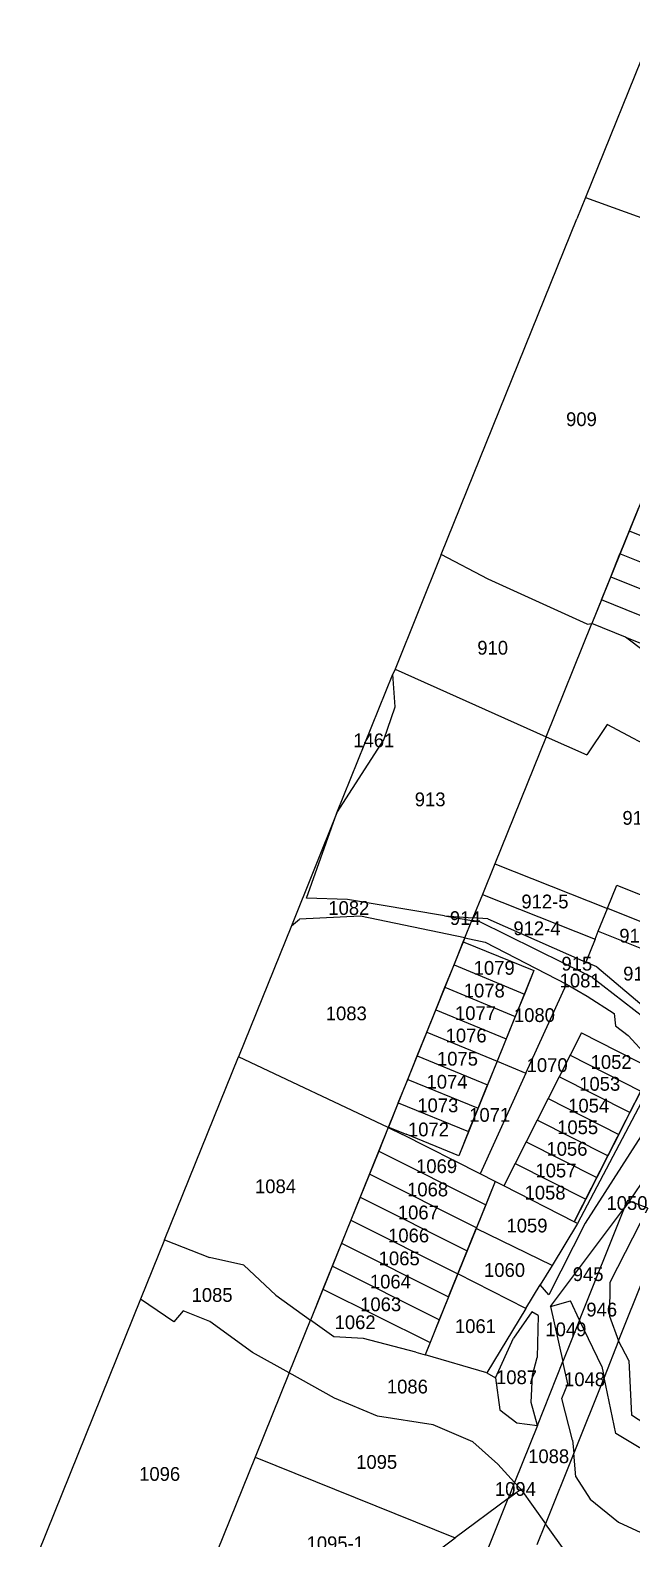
# Model space of a CAD drawing. Header units: metres. Extents: x 213182 to 213979, y 2703601 to 2704867.
# Drawn here: x 213319.1 to 213428.2, y 2703989.1 to 2704262.8 of the extents above; entities that cross this region are included whole.
import ezdxf
from ezdxf.enums import TextEntityAlignment as Align

# ---------------------------------------------------------------- set-up
doc = ezdxf.new("R2010")
doc.units = ezdxf.units.M

msp = doc.modelspace()

# ---------------------------------------------------------------- linework, layer by layer
at = {"layer": 'LIN'}
for p, q in [((213432.07, 2704262.76), (213419.81, 2704232.39)), ((213419.81, 2704232.39), (213418.24, 2704228.51)), ((213419.81, 2704232.39), (213436, 2704226.53)), ((213393.66, 2704167.65), (213418.24, 2704228.51)), ((213442.94, 2704209.55), (213420.96, 2704155.13)), ((213429.44, 2704176.14), (213427.75, 2704171.95)), ((213427.75, 2704171.95), (213426.06, 2704167.76)), ((213427.75, 2704171.95), (213446.49, 2704164.36)), ((213393.66, 2704167.65), (213385.26, 2704146.85)), ((213402.15, 2704163.16), (213393.66, 2704167.65)), ((213424.38, 2704163.61), (213426.06, 2704167.76)), ((213444.8, 2704160.19), (213426.06, 2704167.76)), ((213420.11, 2704155.03), (213402.15, 2704163.16)), ((213422.69, 2704159.41), (213424.38, 2704163.61)), ((213424.38, 2704163.61), (213443.12, 2704156.04)), ((213422.69, 2704159.41), (213420.96, 2704155.13)), ((213441.42, 2704151.85), (213422.69, 2704159.41)), ((213412.67, 2704134.6), (213420.96, 2704155.13)), ((213420.11, 2704155.03), (213420.96, 2704155.13)), ((213427.1, 2704152.65), (213420.96, 2704155.13)), ((213435.17, 2704146.53), (213427.1, 2704152.65)), ((213427.1, 2704152.65), (213439.69, 2704147.57)), ((213374.72, 2704120.76), (213384.89, 2704145.92)), ((213385.26, 2704146.85), (213384.89, 2704145.92)), ((213385.3, 2704140), (213384.89, 2704145.92)), ((213385.26, 2704146.85), (213412.67, 2704134.6)), ((213383.2, 2704134), (213385.3, 2704140)), ((213423.76, 2704136.83), (213420.05, 2704131.3)), ((213455.75, 2704119.67), (213423.76, 2704136.83)), ((213374.72, 2704120.76), (213383.2, 2704134)), ((213412.67, 2704134.6), (213403.36, 2704111.53)), ((213412.67, 2704134.6), (213420.05, 2704131.3)), ((213374.72, 2704120.76), (213366.45, 2704100.27)), ((213369.22, 2704105.28), (213374.72, 2704120.76)), ((213403.36, 2704111.53), (213401.11, 2704105.97)), ((213403.36, 2704111.53), (213423.81, 2704103.43)), ((213423.83, 2704103.48), (213425.51, 2704107.65)), ((213425.51, 2704107.65), (213445.32, 2704099.68)), ((213376.65, 2704105.09), (213369.22, 2704105.28)), ((213394.26, 2704102.1), (213376.65, 2704105.09)), ((213401.11, 2704105.97), (213399.4, 2704101.74)), ((213401.11, 2704105.97), (213421.56, 2704097.86)), ((213423.81, 2704103.43), (213423.83, 2704103.48)), ((213423.83, 2704103.48), (213438.18, 2704097.71)), ((213366.45, 2704100.27), (213367.9, 2704101.5)), ((213379, 2704102.05), (213367.9, 2704101.5)), ((213397.93, 2704098.11), (213379, 2704102.05)), ((213394.26, 2704102.1), (213399.4, 2704101.74)), ((213394.26, 2704102.1), (213399.21, 2704101.28)), ((213397.93, 2704098.11), (213399.21, 2704101.28)), ((213399.4, 2704101.74), (213399.21, 2704101.28)), ((213400.51, 2704101.06), (213399.21, 2704101.28)), ((213402.07, 2704101.56), (213399.4, 2704101.74)), ((213421.1, 2704090.92), (213400.51, 2704101.06)), ((213402.07, 2704101.56), (213419.88, 2704093.7)), ((213422.14, 2704099.31), (213423.81, 2704103.43)), ((213366.45, 2704100.27), (213356.86, 2704076.54)), ((213397.93, 2704098.11), (213384.04, 2704063.72)), ((213397.64, 2704097.4), (213397.93, 2704098.11)), ((213397.93, 2704098.11), (213401.63, 2704097.34)), ((213421.56, 2704097.86), (213422.14, 2704099.31)), ((213422.14, 2704099.31), (213436.73, 2704093.44)), ((213395.96, 2704093.24), (213397.64, 2704097.4)), ((213397.64, 2704097.4), (213410.42, 2704092.18)), ((213401.63, 2704097.34), (213416.34, 2704089.72)), ((213421.56, 2704097.86), (213419.88, 2704093.7)), ((213394.3, 2704089.13), (213395.96, 2704093.24)), ((213395.96, 2704093.24), (213408.72, 2704087.92)), ((213421.85, 2704092.83), (213419.88, 2704093.7)), ((213421.85, 2704092.83), (213432.37, 2704083.94)), ((213410.42, 2704092.18), (213403.77, 2704075.71)), ((213410.42, 2704092.18), (213408.72, 2704087.92)), ((213421.1, 2704090.92), (213436.41, 2704078.99)), ((213392.66, 2704085.07), (213394.3, 2704089.13)), ((213394.3, 2704089.13), (213407.07, 2704083.84)), ((213408.72, 2704087.92), (213407.07, 2704083.84)), ((213408.99, 2704073.56), (213416.34, 2704089.72)), ((213416.34, 2704089.72), (213420.13, 2704087.51)), ((213420.13, 2704087.51), (213424.99, 2704084.4)), ((213391.01, 2704080.97), (213392.66, 2704085.07)), ((213392.66, 2704085.07), (213405.42, 2704079.77)), ((213424.99, 2704084.4), (213425.26, 2704082.17)), ((213407.07, 2704083.84), (213405.42, 2704079.77)), ((213425.26, 2704082.17), (213427.53, 2704080.37)), ((213389.29, 2704076.71), (213391.01, 2704080.97)), ((213391.01, 2704080.97), (213403.77, 2704075.71)), ((213405.42, 2704079.77), (213403.77, 2704075.71)), ((213419.08, 2704080.85), (213404.99, 2704053.1)), ((213419.08, 2704080.85), (213417.04, 2704076.83)), ((213419.08, 2704080.85), (213431.9, 2704074.33)), ((213427.53, 2704080.37), (213431.02, 2704076.63)), ((213343.44, 2704043.3), (213356.86, 2704076.54)), ((213384.04, 2704063.72), (213356.86, 2704076.54)), ((213387.56, 2704072.44), (213389.29, 2704076.71)), ((213389.29, 2704076.71), (213402.05, 2704071.47)), ((213417.04, 2704076.83), (213415.04, 2704072.89)), ((213417.04, 2704076.83), (213429.85, 2704070.31)), ((213403.77, 2704075.71), (213396.81, 2704058.54)), ((213408.99, 2704073.56), (213400.7, 2704055.3)), ((213403.77, 2704075.71), (213402.05, 2704071.47)), ((213403.77, 2704075.71), (213408.99, 2704073.56)), ((213417.77, 2704046.62), (213431.9, 2704074.33)), ((213432.89, 2704073.82), (213418.39, 2704046.3)), ((213385.83, 2704068.16), (213387.56, 2704072.44)), ((213387.56, 2704072.44), (213400.33, 2704067.22)), ((213400.33, 2704067.22), (213402.05, 2704071.47)), ((213415.04, 2704072.89), (213413.04, 2704068.96)), ((213427.85, 2704066.4), (213415.04, 2704072.89)), ((213385.83, 2704068.16), (213384.06, 2704063.78)), ((213385.83, 2704068.16), (213398.6, 2704062.95)), ((213413.04, 2704068.96), (213411.05, 2704065.03)), ((213413.04, 2704068.96), (213425.85, 2704062.46)), ((213429.85, 2704070.31), (213427.85, 2704066.4)), ((213398.6, 2704062.95), (213400.33, 2704067.22)), ((213427.85, 2704066.4), (213425.85, 2704062.46)), ((213384.04, 2704063.72), (213369.92, 2704028.76)), ((213384.04, 2704063.72), (213382.31, 2704059.43)), ((213384.06, 2704063.78), (213384.04, 2704063.72)), ((213384.04, 2704063.72), (213386.63, 2704062.44)), ((213384.06, 2704063.78), (213387.3, 2704062.47)), ((213400.7, 2704055.3), (213386.63, 2704062.44)), ((213396.81, 2704058.54), (213387.3, 2704062.47)), ((213398.6, 2704062.95), (213396.81, 2704058.54)), ((213411.05, 2704065.03), (213409.05, 2704061.09)), ((213423.85, 2704058.55), (213411.05, 2704065.03)), ((213431.42, 2704064.52), (213419.78, 2704046.36)), ((213425.85, 2704062.46), (213423.85, 2704058.55)), ((213409.05, 2704061.09), (213407.05, 2704057.16)), ((213409.05, 2704061.09), (213421.85, 2704054.63)), ((213427.78, 2704050.34), (213435.14, 2704061.17)), ((213382.31, 2704059.43), (213380.62, 2704055.26)), ((213382.31, 2704059.43), (213401.73, 2704049.66)), ((213407.05, 2704057.16), (213404.99, 2704053.1)), ((213407.05, 2704057.16), (213419.85, 2704050.7)), ((213423.85, 2704058.55), (213421.85, 2704054.63)), ((213380.62, 2704055.26), (213378.94, 2704051.09)), ((213400.04, 2704045.49), (213380.62, 2704055.26)), ((213403.45, 2704053.91), (213400.7, 2704055.3)), ((213421.85, 2704054.63), (213419.85, 2704050.7)), ((213403.45, 2704053.91), (213400, 2704045.41)), ((213403.45, 2704053.91), (213401.73, 2704049.66)), ((213404.99, 2704053.1), (213403.45, 2704053.91)), ((213417.77, 2704046.62), (213404.99, 2704053.1)), ((213378.94, 2704051.09), (213377.26, 2704046.92)), ((213378.94, 2704051.09), (213398.34, 2704041.31)), ((213401.73, 2704049.66), (213400.04, 2704045.49)), ((213413.49, 2704031.23), (213426.87, 2704049.12)), ((213419.85, 2704050.7), (213417.77, 2704046.62)), ((213418.74, 2704028.78), (213426.87, 2704049.12)), ((213431.1, 2704049.05), (213424.24, 2704035.6)), ((213427.41, 2704050.48), (213426.87, 2704049.12)), ((213427.78, 2704050.34), (213426.87, 2704049.12)), ((213427.78, 2704050.34), (213427.41, 2704050.48)), ((213431.1, 2704049.05), (213427.78, 2704050.34)), ((213377.26, 2704046.92), (213375.55, 2704042.7)), ((213377.26, 2704046.92), (213396.65, 2704037.14)), ((213419.78, 2704046.36), (213413.19, 2704033.32)), ((213418.39, 2704046.3), (213413.74, 2704038.66)), ((213418.39, 2704046.3), (213417.77, 2704046.62)), ((213343.44, 2704043.3), (213339.09, 2704032.54)), ((213343.44, 2704043.3), (213351.6, 2704040.14)), ((213396.65, 2704037.14), (213400, 2704045.41)), ((213400.04, 2704045.49), (213398.34, 2704041.31)), ((213413.74, 2704038.66), (213400, 2704045.41)), ((213375.55, 2704042.7), (213373.87, 2704038.54)), ((213375.55, 2704042.7), (213394.97, 2704032.99)), ((213398.34, 2704041.31), (213396.65, 2704037.14)), ((213357.83, 2704038.73), (213351.6, 2704040.14)), ((213363.66, 2704033.27), (213357.83, 2704038.73)), ((213373.87, 2704038.54), (213372.19, 2704034.38)), ((213393.27, 2704028.8), (213373.87, 2704038.54)), ((213413.74, 2704038.66), (213411.6, 2704035.14)), ((213396.65, 2704037.14), (213390.7, 2704022.47)), ((213394.97, 2704032.99), (213396.65, 2704037.14)), ((213408.99, 2704030.86), (213396.65, 2704037.14)), ((213408.99, 2704030.86), (213411.6, 2704035.14)), ((213413.19, 2704033.32), (213411.6, 2704035.14)), ((213424.24, 2704035.6), (213424.16, 2704029.49)), ((213425.83, 2704024.98), (213430.59, 2704036.89)), ((213339.09, 2704032.54), (213319.07, 2703982.96)), ((213345.16, 2704028.46), (213339.09, 2704032.54)), ((213363.66, 2704033.27), (213369.92, 2704028.76)), ((213372.19, 2704034.38), (213369.92, 2704028.76)), ((213372.19, 2704034.38), (213391.62, 2704024.73)), ((213394.97, 2704032.99), (213393.27, 2704028.8)), ((213346.83, 2704030.45), (213345.16, 2704028.46)), ((213351.68, 2704028.51), (213346.83, 2704030.45)), ((213408.99, 2704030.86), (213401.89, 2704019.19)), ((213410.1, 2704030.29), (213406.77, 2704025.47)), ((213411.23, 2704029.61), (213410.1, 2704030.29)), ((213411.23, 2704029.61), (213411.02, 2704021.96)), ((213413.49, 2704031.23), (213417.09, 2704032.24)), ((213413.49, 2704031.23), (213415.72, 2704021.23)), ((213418.74, 2704028.78), (213417.09, 2704032.24)), ((213359.41, 2704022.86), (213351.68, 2704028.51)), ((213366.05, 2704019.17), (213369.92, 2704028.76)), ((213374.15, 2704025.71), (213369.92, 2704028.76)), ((213393.27, 2704028.8), (213391.62, 2704024.73)), ((213418.74, 2704028.78), (213415.72, 2704021.23)), ((213422.76, 2704020.33), (213418.74, 2704028.78)), ((213424.16, 2704029.49), (213425.83, 2704024.98)), ((213379.53, 2704025.4), (213374.15, 2704025.71)), ((213389.03, 2704022.96), (213379.53, 2704025.4)), ((213391.62, 2704024.73), (213390.7, 2704022.47)), ((213403.46, 2704018.31), (213406.77, 2704025.47)), ((213425.83, 2704024.98), (213423.18, 2704018.35)), ((213427.66, 2704021.44), (213425.83, 2704024.98)), ((213366.05, 2704019.17), (213359.41, 2704022.86)), ((213389.03, 2704022.96), (213390.7, 2704022.47)), ((213401.89, 2704019.19), (213390.7, 2704022.47)), ((213410.18, 2704018.8), (213411.02, 2704021.96)), ((213427.66, 2704021.44), (213428.17, 2704011.54)), ((213366.05, 2704019.17), (213359.88, 2704003.9)), ((213374.29, 2704014.59), (213366.05, 2704019.17)), ((213401.89, 2704019.19), (213403.46, 2704018.31)), ((213409.98, 2704013.79), (213410.18, 2704018.8)), ((213411.08, 2704009.62), (213415.72, 2704021.23)), ((213416.61, 2704017.2), (213415.72, 2704021.23)), ((213422.76, 2704020.33), (213423.18, 2704018.35)), ((213403.46, 2704018.31), (213404.29, 2704012.47)), ((213415.51, 2704014.55), (213416.61, 2704017.2)), ((213423.18, 2704018.35), (213417.68, 2704004.6)), ((213425.34, 2704008.18), (213423.18, 2704018.35)), ((213382.11, 2704011.31), (213374.29, 2704014.59)), ((213411.08, 2704009.62), (213409.98, 2704013.79)), ((213417.46, 2704007.01), (213415.51, 2704014.55)), ((213392.15, 2704009.75), (213382.11, 2704011.31)), ((213404.29, 2704012.47), (213407.33, 2704010.14)), ((213443.78, 2704001.32), (213428.17, 2704011.54)), ((213399.39, 2704006.66), (213392.15, 2704009.75)), ((213411.08, 2704009.62), (213406.95, 2703999.3)), ((213407.33, 2704010.14), (213411.08, 2704009.62)), ((213446.76, 2703995.38), (213425.34, 2704008.18)), ((213403.88, 2704002.65), (213399.39, 2704006.66)), ((213417.46, 2704007.01), (213417.68, 2704004.6)), ((213359.88, 2704003.9), (213353.01, 2703986.88)), ((213359.88, 2704003.9), (213396.17, 2703989.25)), ((213406.95, 2703999.3), (213403.88, 2704002.65)), ((213417.68, 2704004.6), (213412.57, 2703991.8)), ((213418.07, 2704000.35), (213417.68, 2704004.6)), ((213418.07, 2704000.35), (213420.69, 2703996.27)), ((213406.95, 2703999.3), (213405.78, 2703996.39)), ((213405.78, 2703996.39), (213408.06, 2703998.08)), ((213406.95, 2703999.3), (213408.06, 2703998.08)), ((213408.06, 2703998.08), (213412.57, 2703991.8)), ((213405.78, 2703996.39), (213396.17, 2703989.25)), ((213399.36, 2703980.32), (213405.78, 2703996.39)), ((213420.69, 2703996.27), (213425.83, 2703992.09)), ((213411.06, 2703988.04), (213412.57, 2703991.8)), ((213417.5, 2703984.93), (213412.57, 2703991.8)), ((213425.83, 2703992.09), (213429.84, 2703990.21)), ((213391.4, 2703985.7), (213396.17, 2703989.25))]:
    msp.add_line(p, q, dxfattribs=at)

# ---------------------------------------------------------------- texts
at = {"layer": 'PAR'}
for s, p in [('909', (213419.08, 2704192.19)), ('910', (213402.97, 2704150.73)), ('1461', (213381.41, 2704133.94)), ('913', (213391.63, 2704123.23)), ('912-6', (213430.79, 2704119.87)), ('1082', (213376.88, 2704103.52)), ('912-5', (213412.46, 2704104.7)), ('914', (213398, 2704101.69)), ('912-4', (213411.01, 2704099.84)), ('912-1', (213430.22, 2704098.5)), ('1079', (213403.25, 2704092.66)), ('915', (213418.25, 2704093.42)), ('912', (213429.44, 2704091.62)), ('1078', (213401.45, 2704088.54)), ('1081', (213418.84, 2704090.37)), ('1083', (213376.42, 2704084.4)), ('1077', (213399.86, 2704084.45)), ('1080', (213410.55, 2704084.09)), ('1076', (213398.16, 2704080.39)), ('1075', (213396.59, 2704076.18)), ('1070', (213412.86, 2704075.02)), ('1052', (213424.47, 2704075.58)), ('1074', (213394.69, 2704072)), ('1053', (213422.39, 2704071.62)), ('1073', (213393.02, 2704067.73)), ('1054', (213420.39, 2704067.67)), ('1071', (213402.43, 2704065.99)), ('1072', (213391.33, 2704063.35)), ('1055', (213418.39, 2704063.75)), ('1056', (213416.45, 2704059.83)), ('1069', (213392.8, 2704056.69)), ('1057', (213414.45, 2704055.9)), ('1084', (213363.58, 2704053.03)), ('1068', (213391.17, 2704052.46)), ('1058', (213412.48, 2704051.89)), ('1067', (213389.49, 2704048.29)), ('1050', (213427.34, 2704050)), ('1059', (213409.2, 2704045.92)), ('1066', (213387.72, 2704044.12)), ('1065', (213386.02, 2704039.96)), ('1060', (213405.13, 2704037.85)), ('945', (213420.29, 2704037.1)), ('1064', (213384.42, 2704035.75)), ('1085', (213352.07, 2704033.33)), ('1063', (213382.65, 2704031.63)), ('1062', (213378.02, 2704028.38)), ('946', (213422.75, 2704030.68)), ('1061', (213399.85, 2704027.67)), ('1049', (213416.26, 2704027.09)), ('1087', (213407.31, 2704018.4)), ('1048', (213419.65, 2704018.03)), ('1086', (213387.5, 2704016.71)), ('1088', (213413.13, 2704004.07)), ('1095', (213381.93, 2704003.03)), ('1096', (213342.56, 2704000.86)), ('1094', (213407.09, 2703998.13)), ('1095-1', (213374.42, 2703988.28))]:
    msp.add_text(s, height=2.5, dxfattribs=at).set_placement(p, align=Align.MIDDLE)

doc.saveas('drawing.dxf')
